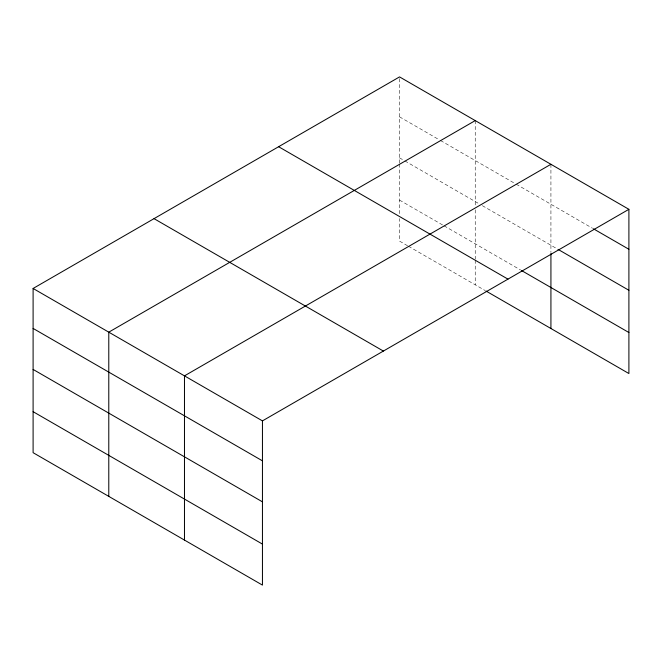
<?xml version="1.0" encoding="UTF-8"?>
<svg xmlns="http://www.w3.org/2000/svg" width="662" height="662" viewBox="0 0 662 662"><rect width="100%" height="100%" fill="white"/><g stroke="black" fill="none" stroke-linecap="round" stroke-linejoin="round"><path stroke-width="0.5" stroke-dasharray="3.31 2.48" d="M399.55 163.018L399.55 76.9M399.55 116.86L439.618 139.996M440.511 140.51L515.301 183.688M516.194 184.202L592.573 228.299M399.55 157.862L404.002 160.436M404.896 160.949L478.8 203.615M482.358 205.675L557.123 248.838M399.55 200.114L443.184 225.303M444.07 225.816L520.646 270.03M407.56 245.743L399.55 241.117L399.55 218.568M408.454 246.256L485.031 290.469M550.925 164.292L550.925 252.47M475.233 120.6L475.233 205.683M475.233 209.804L475.233 259.181M475.233 260.207L475.233 284.817M399.55 164.044L399.55 214.463"/><path stroke-width="0.99" d="M628.9 209.316L399.55 76.9L33.1 288.466L33.1 452.684L262.45 585.1L262.45 420.883L628.9 209.316L628.9 373.534L485.925 290.982M475.233 120.6L108.783 332.167L108.783 496.384M550.925 164.292L184.475 375.859L184.475 540.076M593.458 228.812L628.9 249.276M558.008 249.351L628.9 290.279M521.54 270.543L628.9 332.523M278.619 146.716L507.969 279.132M154.031 218.65L383.381 351.067M33.1 288.466L262.45 420.883M33.1 328.426L262.45 460.843M33.1 369.429L262.45 501.846M33.1 411.681L262.45 544.098M550.925 253.505L550.925 328.509"/></g></svg>
